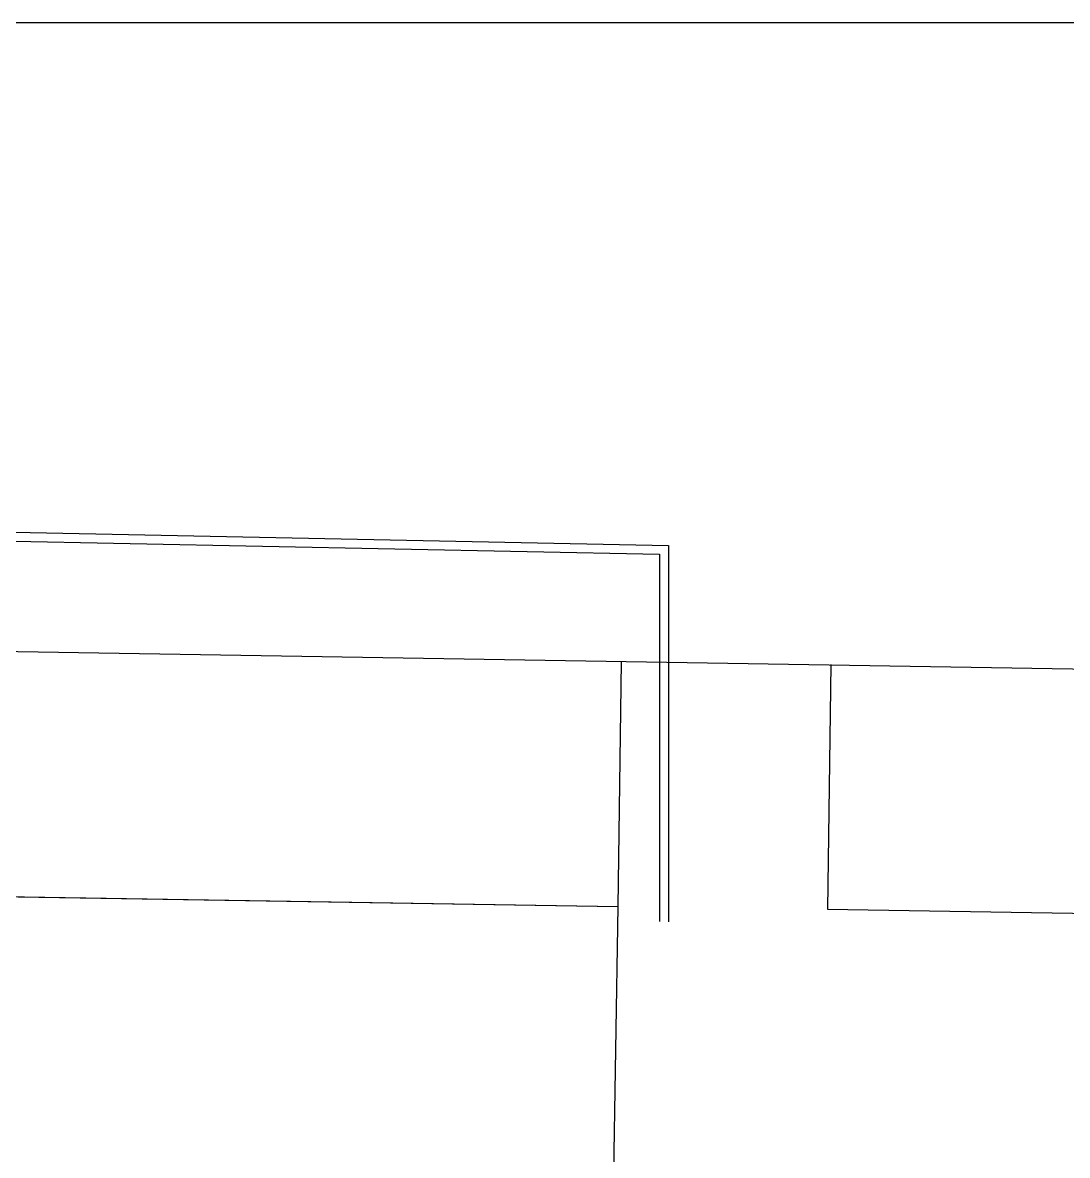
# Model space of a CAD drawing. Header units: metres. Extents: x 59 to 170, y -3 to 145.
# Drawn here: x 133.63 to 139.61, y 106.52 to 113 of the extents above; entities that cross this region are included whole.
import ezdxf

# ---------------------------------------------------------------- set-up
doc = ezdxf.new("R2010")
doc.units = ezdxf.units.M
for name, color, linetype, lineweight, true_color in [('Areas', 30, 'Continuous', 25, 0xff7f00), ('Boundary', 1, 'Continuous', 25, 0xff0000), ('Buildings', 6, 'Continuous', 25, 0xff00ff), ('Structures', 216, 'Continuous', 25, 0x800080)]:
    doc.layers.add(name, color=color, linetype=linetype, lineweight=lineweight, true_color=true_color)

# ---------------------------------------------------------------- blocks, each defined once
blk = doc.blocks.new('Structure - IBC stack')
at = {"layer": 'Structures'}
for p, q in [((11.1687, -0.0871), (16.3078, -0.1905)), ((11.1677, -0.1371), (16.2568, -0.2395)), ((16.3078, -0.1905), (16.3076, -2.3429)), ((16.2568, -0.2395), (16.2568, -2.3422))]:
    blk.add_line(p, q, dxfattribs=at)

msp = doc.modelspace()

# ---------------------------------------------------------------- linework, layer by layer
at = {"layer": 'Areas'}
msp.add_line((125, 113), (163, 113), dxfattribs=at)
at = {"layer": 'Boundary'}
for p, q in [((164.5063, 108.8983), (98.0151, 109.9796)), ((137.0582, 109.3447), (137.0396, 107.9448)), ((138.2581, 109.3287), (138.2395, 107.9288)), ((98.0447, 108.5789), (137.0396, 107.9448)), ((138.2395, 107.9288), (163.0778, 107.5216))]:
    msp.add_line(p, q, dxfattribs=at)
at = {"layer": 'Buildings', "flags": 128}
msp.add_lwpolyline([(136.9729, 103.8453), (120.5751, 104.112), (120.5393, 101.9123), (118.6587, 100.0426), (116.159, 100.0833), (114.3401, 102.0131), (114.3759, 104.2128), (97.9781, 104.4795), (98.0447, 108.5789), (137.0396, 107.9448)], close=True, dxfattribs=at)

# ---------------------------------------------------------------- block references
at = {"layer": 'Structures'}
msp.add_blockref('Structure - IBC stack', (121.0225, 110.2001), dxfattribs=at)

doc.saveas('drawing.dxf')
